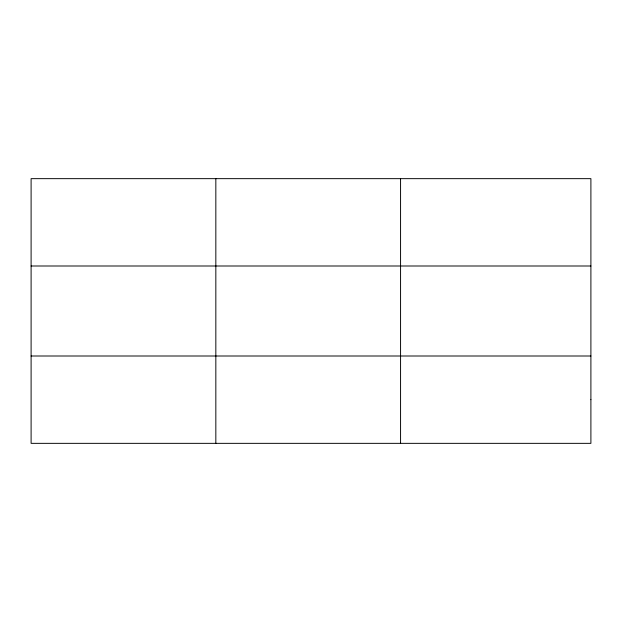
<?xml version="1.0" encoding="UTF-8"?>
<svg xmlns="http://www.w3.org/2000/svg" width="622" height="622" viewBox="0 0 622 622"><rect width="100%" height="100%" fill="white"/><g stroke="black" fill="none" stroke-linecap="round" stroke-linejoin="round"><path stroke-width="0.93" d="M215.834 178.654L215.834 443.346M400.568 178.654L400.568 443.346M31.1 265.998L590.9 265.998M31.1 356.002L590.9 356.002M590.9 399.674L590.9 443.346L31.1 443.346L31.1 178.654L590.9 178.654L590.9 399.674"/></g></svg>
